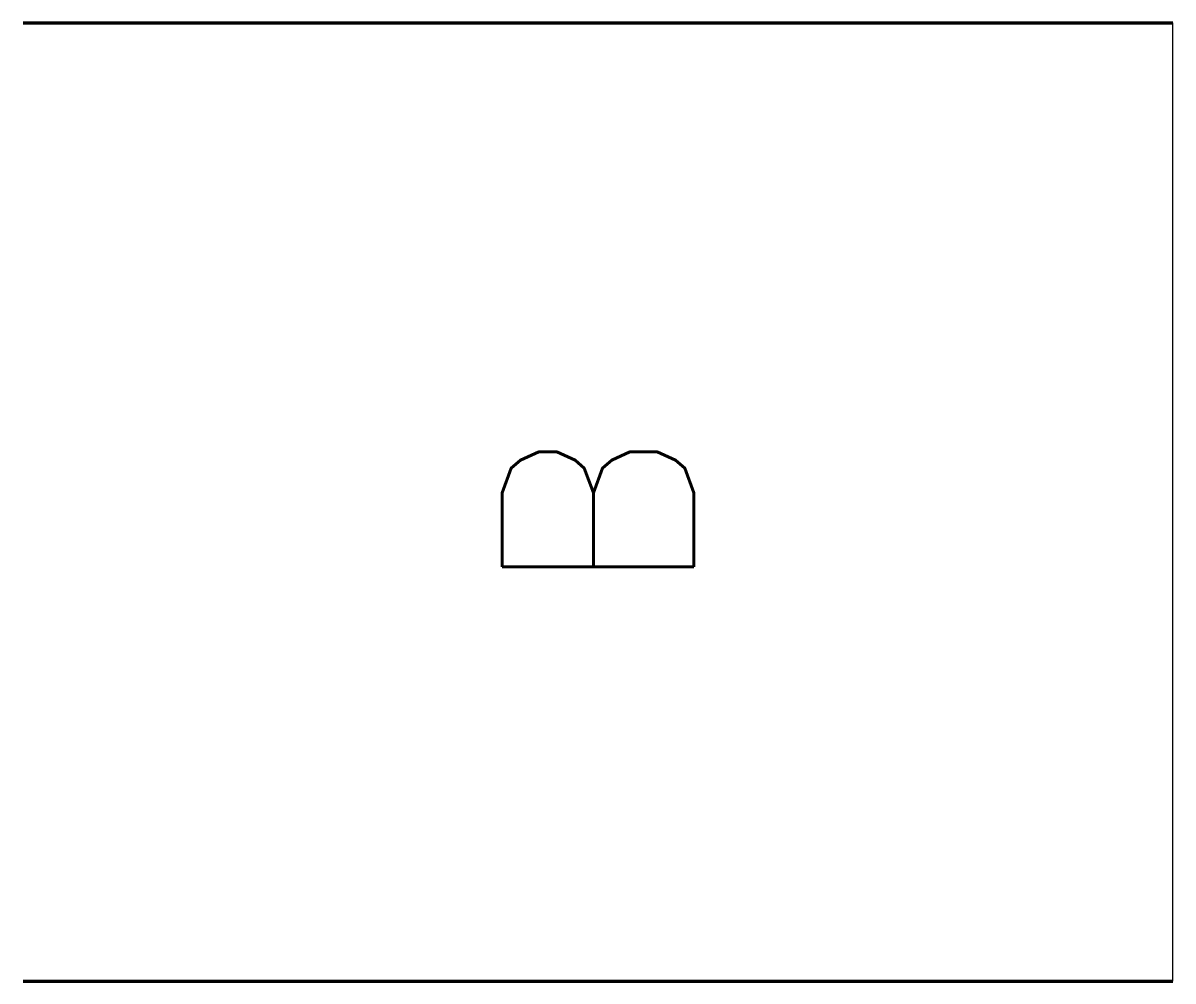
# Model space of a CAD drawing. Header units: millimetres. Extents: x 210 to 222, y 190 to 200.
import ezdxf
from ezdxf.enums import TextEntityAlignment as Align

# ---------------------------------------------------------------- set-up
doc = ezdxf.new("R2010")
doc.units = ezdxf.units.MM
doc.header["$MEASUREMENT"] = 0
doc.layers.get('0').update_dxf_attribs({"linetype": 'CONTINUOUS'})
doc.styles.add('ROMANS', font='romans')

msp = doc.modelspace()

# ---------------------------------------------------------------- linework, layer by layer
at = {"color": 3, "lineweight": 80}
for p, q in [((210, 200), (222, 200)), ((210, 190), (222, 190))]:
    msp.add_line(p, q, dxfattribs=at)
at = {"color": 3}
msp.add_line((222, 190), (222, 200), dxfattribs=at)

# ---------------------------------------------------------------- texts
at = {"style": 'ROMANS'}
msp.add_attdef('B', text='', height=2, rotation=90, dxfattribs=at).set_placement((216, 194.88), align=Align.MIDDLE_CENTER)

doc.saveas('drawing.dxf')
